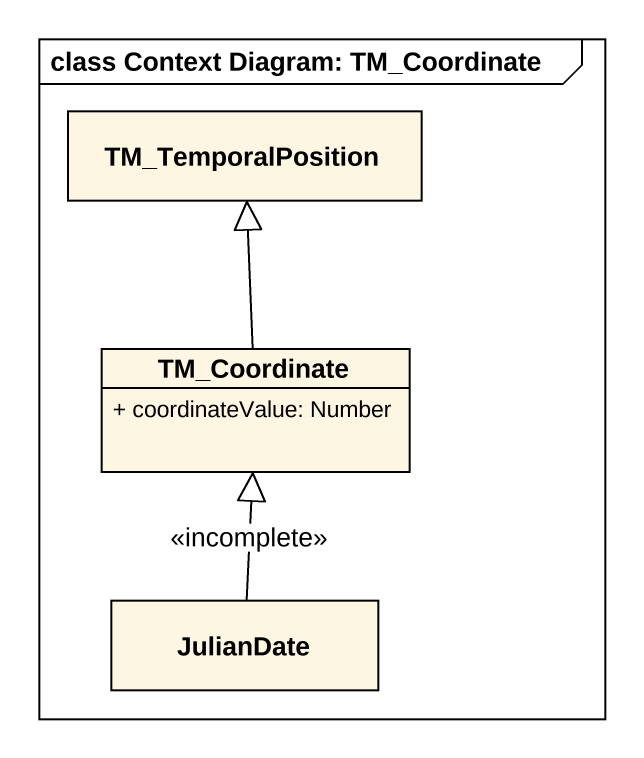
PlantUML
@startuml
mainframe class Context Diagram: TM_Coordinate
hide circle
hide empty members
skinparam classAttributeIconSize 0
class TM_TemporalPosition
class TM_Coordinate {
  + coordinateValue: Number
}
class JulianDate
TM_Coordinate -up-|> TM_TemporalPosition
JulianDate -up-|> TM_Coordinate : <<incomplete>>
@enduml
